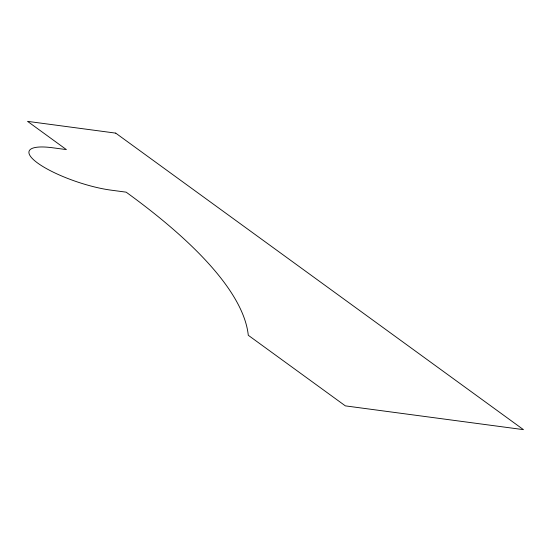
<?xml version="1.0" encoding="UTF-8"?>
<svg xmlns="http://www.w3.org/2000/svg" width="551" height="551" viewBox="0 0 551 551"><rect width="100%" height="100%" fill="white"/><g stroke="black" fill="none" stroke-linecap="round" stroke-linejoin="round"><path stroke-width="0.83" d="M115.724 133.128L27.55 121.358L66.382 149.596L52.517 147.751A55.561 13.72 18.6 0 0 37.668 163.062A55.561 13.72 18.6 0 0 110.758 190.109L126.138 192.161A769.754 190.129 18.6 0 1 248.281 335.277L345.36 405.873L523.45 429.642L115.724 133.128"/></g></svg>
